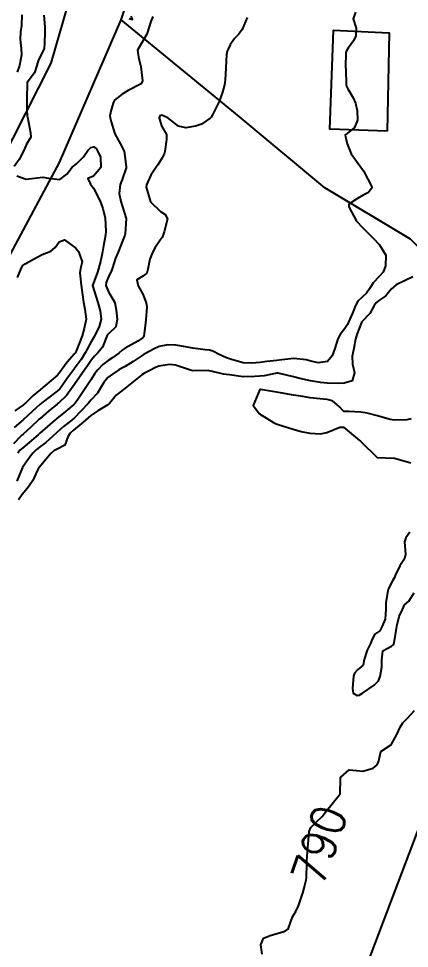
# Model space of a CAD drawing. Header units: metres. Extents: x 307586 to 320046, y 7427249 to 7434250.
# Drawn here: x 319143.1 to 319189.4, y 7427855.1 to 7427965.5 of the extents above; entities that cross this region are included whole.
import ezdxf
from ezdxf.enums import TextEntityAlignment as Align

# ---------------------------------------------------------------- set-up
doc = ezdxf.new("R2010")
doc.units = ezdxf.units.M
doc.header["$MEASUREMENT"] = 0
for name, color, linetype in [('Cotas', 45, 'Continuous'), ('Curvas de Nivel 1m', 11, 'Continuous'), ('Curvas de Nivel 5m', 15, 'Continuous'), ('Edificações', 30, 'Continuous'), ('Vias Secundárias', 230, 'Continuous')]:
    doc.layers.add(name, color=color, linetype=linetype)
doc.styles.add('Style-STANDARD', font='STANDARD.shx')

msp = doc.modelspace()

# ---------------------------------------------------------------- linework, layer by layer
at = {"layer": 'Curvas de Nivel 1m', "flags": 128}
for points, elevation in [([(319182.98, 7427966.22), (319182.73, 7427965.43), (319183.07, 7427964.33), (319183.03, 7427963.43), (319182.74, 7427962.83), (319182.13, 7427961.95), (319181.93, 7427961.64), (319181.87, 7427961.44), (319181.83, 7427959.72), (319181.84, 7427959.44), (319181.89, 7427957.62), (319181.92, 7427957.44), (319182.07, 7427957.13), (319182.71, 7427956.08), (319183.01, 7427955.43), (319183.18, 7427954.56), (319183.22, 7427953.42), (319182.89, 7427952.55), (319182.01, 7427951.83), (319181.79, 7427951.65), (319181.83, 7427951.43), (319181.86, 7427951.29), (319181.99, 7427950.6), (319182.48, 7427949.43), (319183.95, 7427947.41), (319184.98, 7427945.4), (319184.52, 7427944.81), (319183.92, 7427944.49), (319183.22, 7427944.11), (319182.21, 7427943.43), (319182.2, 7427943.13), (319183.12, 7427941.42), (319183.88, 7427940.62), (319185.09, 7427939.4), (319185.85, 7427938.61), (319186.58, 7427937.38), (319186.57, 7427936.13), (319186.26, 7427935.38), (319185.81, 7427934.84), (319185.1, 7427934.1), (319184.67, 7427933.4), (319184.31, 7427932.88), (319183.78, 7427932.41), (319183.26, 7427931.93), (319183, 7427931.42), (319182.65, 7427930.52), (319182.17, 7427929.43), (319182.03, 7427929.14), (319181.73, 7427928.69), (319181.19, 7427927.97), (319180.91, 7427927.44), (319180.55, 7427926.3), (319180.23, 7427925.45), (319179.69, 7427924.77), (319178.56, 7427924.59), (319177.69, 7427924.8), (319177.15, 7427924.95), (319175.69, 7427925.11), (319174.25, 7427924.97), (319173.68, 7427924.9), (319172.47, 7427924.75), (319171.68, 7427924.65), (319170.66, 7427924.58), (319169.68, 7427924.62), (319168.29, 7427924.99), (319167.69, 7427925.22), (319166.85, 7427925.61), (319166.07, 7427926), (319165.7, 7427926.1), (319165.16, 7427926.17), (319163.7, 7427926.35), (319162.86, 7427926.5), (319161.7, 7427926.71), (319160.76, 7427926.74), (319159.7, 7427926.55), (319159.12, 7427926.29), (319158.1, 7427925.72), (319157.84, 7427925.57), (319157.69, 7427925.48), (319156.64, 7427924.77), (319155.67, 7427924.19), (319155.39, 7427924.03), (319154.93, 7427923.76), (319154.17, 7427923.25), (319153.65, 7427922.86), (319153.14, 7427922.28), (319152.84, 7427921.78), (319152.39, 7427921.02), (319151.63, 7427920.16), (319151.29, 7427919.8), (319150.49, 7427918.92), (319149.6, 7427918), (319149.5, 7427917.91), (319149.38, 7427917.82), (319148.37, 7427917.05), (319147.58, 7427916.34), (319147.06, 7427915.85), (319146.27, 7427915.15), (319145.55, 7427914.59), (319145.15, 7427914.28), (319144.73, 7427913.88), (319144.21, 7427913.21), (319143.53, 7427912.17), (319143.43, 7427911.99), (319143.39, 7427911.89), (319142.83, 7427910.58)], 791), ([(319158.96, 7427965.71), (319158.74, 7427965.14), (319158.3, 7427963.72), (319158.26, 7427963.6), (319158.14, 7427963.43), (319157.15, 7427961.73), (319157.25, 7427960.87), (319157.53, 7427959.73), (319157.75, 7427958.06), (319157.58, 7427957.73), (319156.06, 7427956.92), (319155.32, 7427956.5), (319154.44, 7427955.77), (319154.29, 7427955.53), (319154.04, 7427954.62), (319153.88, 7427953.91), (319153.89, 7427953.77), (319153.92, 7427953.67), (319154.02, 7427953.23), (319154.45, 7427951.77), (319155.11, 7427950.64), (319155.55, 7427949.75), (319155.82, 7427947.89), (319155.8, 7427947.75), (319155.34, 7427946.36), (319155.09, 7427945.76), (319154.97, 7427944.7), (319155.17, 7427943.76), (319155.78, 7427941.86), (319155.8, 7427941.75), (319155.69, 7427939.93), (319155.65, 7427939.75), (319155.14, 7427938.46), (319154.85, 7427937.76), (319154.55, 7427937.04), (319154.14, 7427935.77), (319154.05, 7427935.52), (319153.8, 7427935.01), (319153.43, 7427934.13), (319153.4, 7427933.77), (319153.77, 7427932.95), (319154.46, 7427931.76), (319154.63, 7427930.88), (319154.72, 7427929.76), (319154.59, 7427928.9), (319153.72, 7427928.06), (319153.59, 7427927.9), (319153.53, 7427927.77), (319153, 7427926.48), (319152.45, 7427925.78), (319152.06, 7427925.42), (319151.68, 7427924.97), (319151.22, 7427924.25), (319150.92, 7427923.8), (319149.64, 7427921.98), (319149.58, 7427921.89), (319149.54, 7427921.82), (319148.74, 7427920.72), (319147.77, 7427919.84), (319147.69, 7427919.77), (319147.62, 7427919.72), (319146.61, 7427918.86), (319145.59, 7427917.99), (319145.53, 7427917.93), (319145.47, 7427917.87), (319144.49, 7427916.97), (319143.58, 7427916.14), (319143.45, 7427916.02), (319143.32, 7427915.89), (319142.45, 7427915.01)], 793), ([(319146.04, 7427965.87), (319146.15, 7427964.5), (319146.18, 7427963.87), (319146.13, 7427962.55), (319146.09, 7427961.9), (319146.09, 7427961.87), (319145.42, 7427960.57), (319145.2, 7427959.88), (319144.94, 7427959.03), (319144.07, 7427957.89), (319144.02, 7427955.89), (319144.03, 7427954.64), (319144.08, 7427953.89), (319144.09, 7427953.82), (319144.45, 7427951.89), (319144.5, 7427951.39), (319143.99, 7427950.57), (319143.7, 7427949.89), (319143.11, 7427948.76), (319142.53, 7427947.91)], 794), ([(319170.17, 7427965.58), (319169.56, 7427964.18), (319169.11, 7427963.59), (319168.65, 7427963.1), (319168.13, 7427962.36), (319167.88, 7427961.85), (319167.79, 7427961.61), (319167.71, 7427961.2), (319167.62, 7427959.61), (319167.55, 7427958.14), (319167.45, 7427957.61), (319167.21, 7427956.75), (319166.83, 7427955.62), (319166.03, 7427954.04), (319165.88, 7427953.77), (319165.76, 7427953.63), (319164.73, 7427952.93), (319164.01, 7427952.71), (319162.87, 7427952.52), (319162.01, 7427952.71), (319160.75, 7427953.69), (319160.03, 7427954), (319159.8, 7427953.93), (319159.71, 7427953.7), (319160.01, 7427952.73), (319160.59, 7427951.69), (319160.58, 7427951.11), (319160.4, 7427949.7), (319160.31, 7427949.36), (319159.97, 7427948.73), (319159.55, 7427948.11), (319159.29, 7427947.71), (319158.75, 7427946.9), (319158.22, 7427945.72), (319158.19, 7427945.46), (319158.68, 7427943.71), (319159.89, 7427942.56), (319160.43, 7427942.23), (319160.7, 7427941.69), (319160.31, 7427940.14), (319160.17, 7427939.7), (319160.08, 7427939.48), (319159.85, 7427939.17), (319159.26, 7427938.29), (319158.93, 7427937.71), (319158.63, 7427936.91), (319158.37, 7427935.71), (319158.25, 7427935.27), (319157.8, 7427934.89), (319157.07, 7427934.45), (319157.21, 7427933.73), (319157.43, 7427933.38), (319157.77, 7427932.77), (319158.18, 7427931.72), (319158.26, 7427931.22), (319158.15, 7427929.72), (319158.1, 7427929.35), (319157.91, 7427927.72), (319157.83, 7427927.6), (319157.71, 7427927.53), (319157.18, 7427927.2), (319155.7, 7427926.36), (319155.34, 7427926.11), (319154.95, 7427925.76), (319154.22, 7427925.23), (319153.68, 7427924.9), (319153.05, 7427924.4), (319152.45, 7427923.78), (319152.11, 7427923.33), (319151.65, 7427922.65), (319151.11, 7427921.8), (319150.06, 7427920.24), (319149.75, 7427919.82), (319149.69, 7427919.75), (319149.62, 7427919.68), (319148.6, 7427918.84), (319147.6, 7427918.01), (319147.5, 7427917.93), (319147.4, 7427917.84), (319145.58, 7427916.26), (319145.37, 7427916.08), (319145.14, 7427915.87), (319144.29, 7427915.15), (319143.55, 7427914.54), (319143.21, 7427914.23), (319142.96, 7427913.9)], 792), ([(319156.17, 7427965.47), (319156.57, 7427965.34), (319156.39, 7427965.75)], 793), ([(319142.83, 7427946.8), (319143.94, 7427946.42), (319145.24, 7427946.58), (319145.94, 7427946.65), (319146.59, 7427946.51), (319147.94, 7427946.36), (319148.76, 7427947.02), (319149.42, 7427947.83), (319149.7, 7427948.08), (319149.96, 7427948.28), (319150.74, 7427949.04), (319151.28, 7427949.81), (319151.61, 7427950.18), (319151.99, 7427950.24), (319152.24, 7427950.05), (319152.42, 7427949.79), (319152.76, 7427949), (319152.8, 7427947.79), (319151.94, 7427946.75), (319151.26, 7427946.48), (319151.59, 7427945.8), (319151.93, 7427945.32), (319152.72, 7427943.79), (319153.04, 7427942.93), (319153.3, 7427941.78), (319153.41, 7427940.24), (319153.37, 7427939.77), (319153.13, 7427938.49), (319153, 7427937.78), (319152.8, 7427936.81), (319152.53, 7427935.78), (319152.35, 7427935.24), (319151.81, 7427933.79), (319151.81, 7427933.77), (319152.44, 7427931.78), (319152.73, 7427930.8), (319152.85, 7427929.78), (319152.6, 7427928.91), (319152.06, 7427927.79), (319151.94, 7427927.56), (319151.71, 7427927.19), (319150.93, 7427925.8), (319150.47, 7427925.02), (319149.66, 7427923.89), (319149.63, 7427923.85), (319149.61, 7427923.82), (319148.78, 7427922.7), (319148.19, 7427921.83), (319147.96, 7427921.52), (319147.64, 7427921.24), (319145.8, 7427919.87), (319145.71, 7427919.79), (319145.62, 7427919.71), (319144.66, 7427918.83), (319143.63, 7427917.89), (319143.61, 7427917.87), (319143.59, 7427917.86), (319142.54, 7427916.94)], 794), ([(319189.6, 7427917.95), (319189.08, 7427917.86), (319187.6, 7427917.82), (319187.09, 7427917.88), (319185.61, 7427918.3), (319184.39, 7427918.62), (319183.61, 7427918.77), (319182.22, 7427918.82), (319181.61, 7427918.82), (319181.07, 7427919.44), (319180.26, 7427920.08), (319179.63, 7427920.24), (319178.78, 7427920.32), (319177.63, 7427920.46), (319176.74, 7427920.6), (319175.64, 7427920.79), (319174.11, 7427921.05), (319173.64, 7427921.14), (319171.73, 7427921.46), (319171.64, 7427921.44), (319170.87, 7427919.56), (319171.61, 7427918.57), (319173.27, 7427917.53), (319173.59, 7427917.37), (319173.82, 7427917.3), (319175.59, 7427916.75), (319176.56, 7427916.47), (319177.58, 7427916.25), (319178.86, 7427916.19), (319179.58, 7427916.35), (319181.13, 7427916.98), (319181.59, 7427916.98), (319183.48, 7427915.41), (319183.57, 7427915.32), (319185.55, 7427913.39), (319187.55, 7427913.31), (319187.61, 7427913.3), (319189.54, 7427912.74)], 789), ([(319189.44, 7427904.51), (319188.95, 7427903.84), (319188.81, 7427903.35), (319188.91, 7427901.85), (319188.79, 7427901.35), (319188.25, 7427900.5), (319187.71, 7427899.36), (319187.61, 7427899.13), (319187.37, 7427898.74), (319186.92, 7427897.81), (319186.79, 7427897.37), (319186.58, 7427896.13), (319186.6, 7427895.37), (319186.5, 7427894.19), (319186.17, 7427893.37), (319185.89, 7427892.79), (319185.3, 7427892.39), (319184.93, 7427891.75), (319184.8, 7427891.39), (319184.38, 7427890.5), (319184.04, 7427889.4), (319183.92, 7427888.73), (319183.24, 7427888.18), (319182.88, 7427887.78), (319182.75, 7427887.41), (319182.66, 7427885.97), (319182.72, 7427885.41), (319183.21, 7427885.14), (319183.45, 7427885.17), (319183.84, 7427885.4), (319185.22, 7427886.36), (319185.72, 7427886.88), (319185.92, 7427887.37), (319186.13, 7427888.49), (319186.1, 7427889.37), (319186.22, 7427890.43), (319187.28, 7427890.99), (319187.51, 7427891.13), (319187.59, 7427891.36), (319187.82, 7427892.84), (319187.88, 7427893.35), (319188.18, 7427894.5), (319188.56, 7427895.35), (319188.81, 7427895.87), (319189.34, 7427896.31), (319189.97, 7427897.33)], 789)]:
    msp.add_lwpolyline(points, dxfattribs=dict(at, elevation=elevation))
at = {"layer": 'Curvas de Nivel 5m', "flags": 128}
for points, elevation in [([(319143.45, 7427965.9), (319143.39, 7427964.66), (319143.26, 7427963.9), (319143.22, 7427962.99), (319143.36, 7427961.9), (319143.38, 7427961.17), (319143.16, 7427959.9), (319142.9, 7427959.1)], 795), ([(319142.94, 7427934.75), (319143.39, 7427935.89), (319143.55, 7427936.15), (319143.82, 7427936.35), (319144.8, 7427936.9), (319145.83, 7427937.45), (319146.86, 7427937.85), (319147.4, 7427938.28), (319147.85, 7427938.97), (319148.49, 7427939.2), (319149.84, 7427938.23), (319150.14, 7427937.82), (319150.6, 7427936.59), (319150.4, 7427935.81), (319150.32, 7427935.29), (319150.47, 7427933.81), (319150.63, 7427932.67), (319150.76, 7427931.81), (319150.92, 7427930.97), (319151.07, 7427929.8), (319150.84, 7427928.69), (319150.58, 7427927.81), (319149.89, 7427926.01), (319149.8, 7427925.82), (319149.76, 7427925.75), (319149.69, 7427925.67), (319148.83, 7427924.67), (319148.19, 7427923.83), (319147.97, 7427923.53), (319147.66, 7427923.16), (319146.18, 7427921.86), (319145.64, 7427921.44), (319144.78, 7427920.73), (319143.93, 7427919.89), (319143.77, 7427919.74), (319143.62, 7427919.62), (319142.59, 7427918.92)], 795), ([(319189.81, 7427934.82), (319188.81, 7427934.34), (319187.8, 7427933.88), (319187.21, 7427933.37), (319186.59, 7427932.57), (319185.77, 7427932.01), (319185.44, 7427931.72), (319185.22, 7427931.4), (319184.7, 7427930.45), (319183.74, 7427929.49), (319183.71, 7427929.44), (319183.7, 7427929.41), (319183.15, 7427927.99), (319182.98, 7427927.42), (319182.81, 7427926.31), (319182.6, 7427925.42), (319182.65, 7427924.45), (319182.89, 7427923.42), (319182.61, 7427922.47), (319181.65, 7427922.18), (319180.94, 7427922.15), (319179.65, 7427922.19), (319178.86, 7427922.26), (319177.66, 7427922.46), (319176.4, 7427922.76), (319175.66, 7427922.95), (319173.81, 7427923.38), (319173.66, 7427923.38), (319172.15, 7427923.05), (319171.66, 7427923.02), (319171.08, 7427922.98), (319169.66, 7427922.94), (319168.06, 7427923.19), (319167.66, 7427923.24), (319167.33, 7427923.28), (319165.87, 7427923.63), (319165.66, 7427923.67), (319165.61, 7427923.68), (319163.66, 7427923.65), (319161.67, 7427924.34), (319160.95, 7427924.41), (319159.67, 7427924.21), (319159.3, 7427924.07), (319158.63, 7427923.71), (319157.98, 7427923.4), (319157.66, 7427923.2), (319155.9, 7427921.75), (319155.64, 7427921.55), (319154.62, 7427920.77), (319153.83, 7427919.77), (319153.72, 7427919.67), (319153.62, 7427919.61), (319152.46, 7427918.93), (319151.6, 7427918.37), (319151.3, 7427918.1), (319150.98, 7427917.8), (319149.58, 7427916.6), (319149.16, 7427916.25), (319148.9, 7427915.83), (319148.54, 7427914.85), (319147.55, 7427914.33), (319147.23, 7427914.17), (319146.88, 7427913.85), (319145.53, 7427912.24), (319145.37, 7427912.02), (319145.29, 7427911.87), (319144.73, 7427910.66), (319144.23, 7427909.88), (319143.91, 7427909.48), (319143.49, 7427908.98), (319143.03, 7427908.34)], 790), ([(319171.93, 7427854.44), (319171.79, 7427855.54), (319172.09, 7427856.31), (319172.86, 7427856.64), (319174.5, 7427857.13), (319174.87, 7427857.31), (319174.98, 7427857.39), (319175.04, 7427857.5), (319175.54, 7427858.84), (319175.91, 7427859.49), (319176.23, 7427860.16), (319176.66, 7427861.48), (319176.75, 7427861.66), (319176.93, 7427862.24), (319177.16, 7427863.26), (319177.19, 7427863.48), (319177.21, 7427865.24), (319177.21, 7427865.48), (319177.34, 7427867.12), (319177.38, 7427867.48), (319177.52, 7427868.97), (319177.71, 7427869.47), (319178.36, 7427870.14), (319179.04, 7427870.78), (319179.57, 7427871.45), (319181.06, 7427873.31), (319181.12, 7427873.37), (319181.16, 7427873.43), (319181.22, 7427875.3), (319181.25, 7427875.43), (319182.23, 7427876.29), (319183.1, 7427876.22), (319183.86, 7427876.16), (319185.1, 7427876.52), (319185.57, 7427876.91), (319185.75, 7427877.37), (319186.01, 7427878.49), (319187.14, 7427879.25), (319187.21, 7427879.29), (319187.26, 7427879.36), (319187.93, 7427880.57), (319188.3, 7427881.35), (319188.62, 7427881.9), (319189.18, 7427882.44), (319190.01, 7427883.33)], 790)]:
    msp.add_lwpolyline(points, dxfattribs=dict(at, elevation=elevation))
at = {"layer": 'Edificações'}
msp.add_lwpolyline([(319186.76, 7427952.09), (319179.96, 7427952.35), (319180.37, 7427964.1), (319186.97, 7427963.79), (319186.76, 7427952.09)], dxfattribs=at)
at = {"layer": 'Vias Secundárias'}
for points, elevation in [([(319183.64, 7428084.18), (319177.23, 7428047.18), (319166.99, 7428021.17), (319163.86, 7428009.86), (319156.29, 7427985.61), (319148.84, 7427967.02), (319146.89, 7427960.18), (319131.81, 7427930.5), (319119.75, 7427916.04), (319108.7, 7427904.72), (319092.6, 7427890), (319083.12, 7427876.38), (319074.38, 7427861.93), (319067.12, 7427847.14), (319058.1, 7427830.46), (319056.76, 7427828.44)], 810.75), ([(319183.64, 7428084.18), (319177.23, 7428047.18), (319166.99, 7428021.17), (319163.86, 7428009.86), (319156.29, 7427985.61), (319148.84, 7427967.02), (319146.89, 7427960.18), (319131.81, 7427930.5), (319119.75, 7427916.04), (319108.7, 7427904.72), (319092.6, 7427890), (319083.12, 7427876.38), (319074.38, 7427861.93), (319067.12, 7427847.14), (319058.1, 7427830.46), (319056.76, 7427828.44)], 810.75), ([(319057.13, 7427819.22), (319068.86, 7427840), (319083.77, 7427868.15), (319094.36, 7427885.66), (319110.82, 7427901.64), (319127.94, 7427916.65), (319136.88, 7427927.82), (319147.91, 7427948.39), (319155.2, 7427965.31), (319160.98, 7427982.98), (319169.54, 7428010.87), (319178, 7428038.84), (319184.26, 7428062.4)], 800.86), ([(319057.13, 7427819.22), (319068.86, 7427840), (319083.77, 7427868.15), (319094.36, 7427885.66), (319110.82, 7427901.64), (319127.94, 7427916.65), (319136.88, 7427927.82), (319147.91, 7427948.39), (319155.2, 7427965.31), (319160.98, 7427982.98), (319169.54, 7428010.87), (319178, 7428038.84), (319184.26, 7428062.4)], 800.86)]:
    msp.add_lwpolyline(points, dxfattribs=dict(at, elevation=elevation))
msp.add_lwpolyline([(319184.03, 7427852.25), (319195.7, 7427883.03), (319200.37, 7427900.39), (319203.36, 7427913.08), (319202.2, 7427923.4), (319196.44, 7427932.27), (319189.53, 7427939.27), (319179.36, 7427945.36), (319169.2, 7427953.84), (319155.2, 7427965.31)], dxfattribs=at)
msp.add_lwpolyline([(319184.03, 7427852.25), (319195.7, 7427883.03), (319200.37, 7427900.39), (319203.36, 7427913.08), (319202.2, 7427923.4), (319196.44, 7427932.27), (319189.53, 7427939.27), (319179.36, 7427945.36), (319169.2, 7427953.84), (319155.2, 7427965.31)], dxfattribs=at)

# ---------------------------------------------------------------- texts
at = {"layer": 'Cotas', "style": 'Style-STANDARD'}
msp.add_text('790', height=4, rotation=71.043, dxfattribs=at).set_placement((319178.71, 7427867.39, 790), align=Align.MIDDLE_CENTER)

doc.saveas('drawing.dxf')
